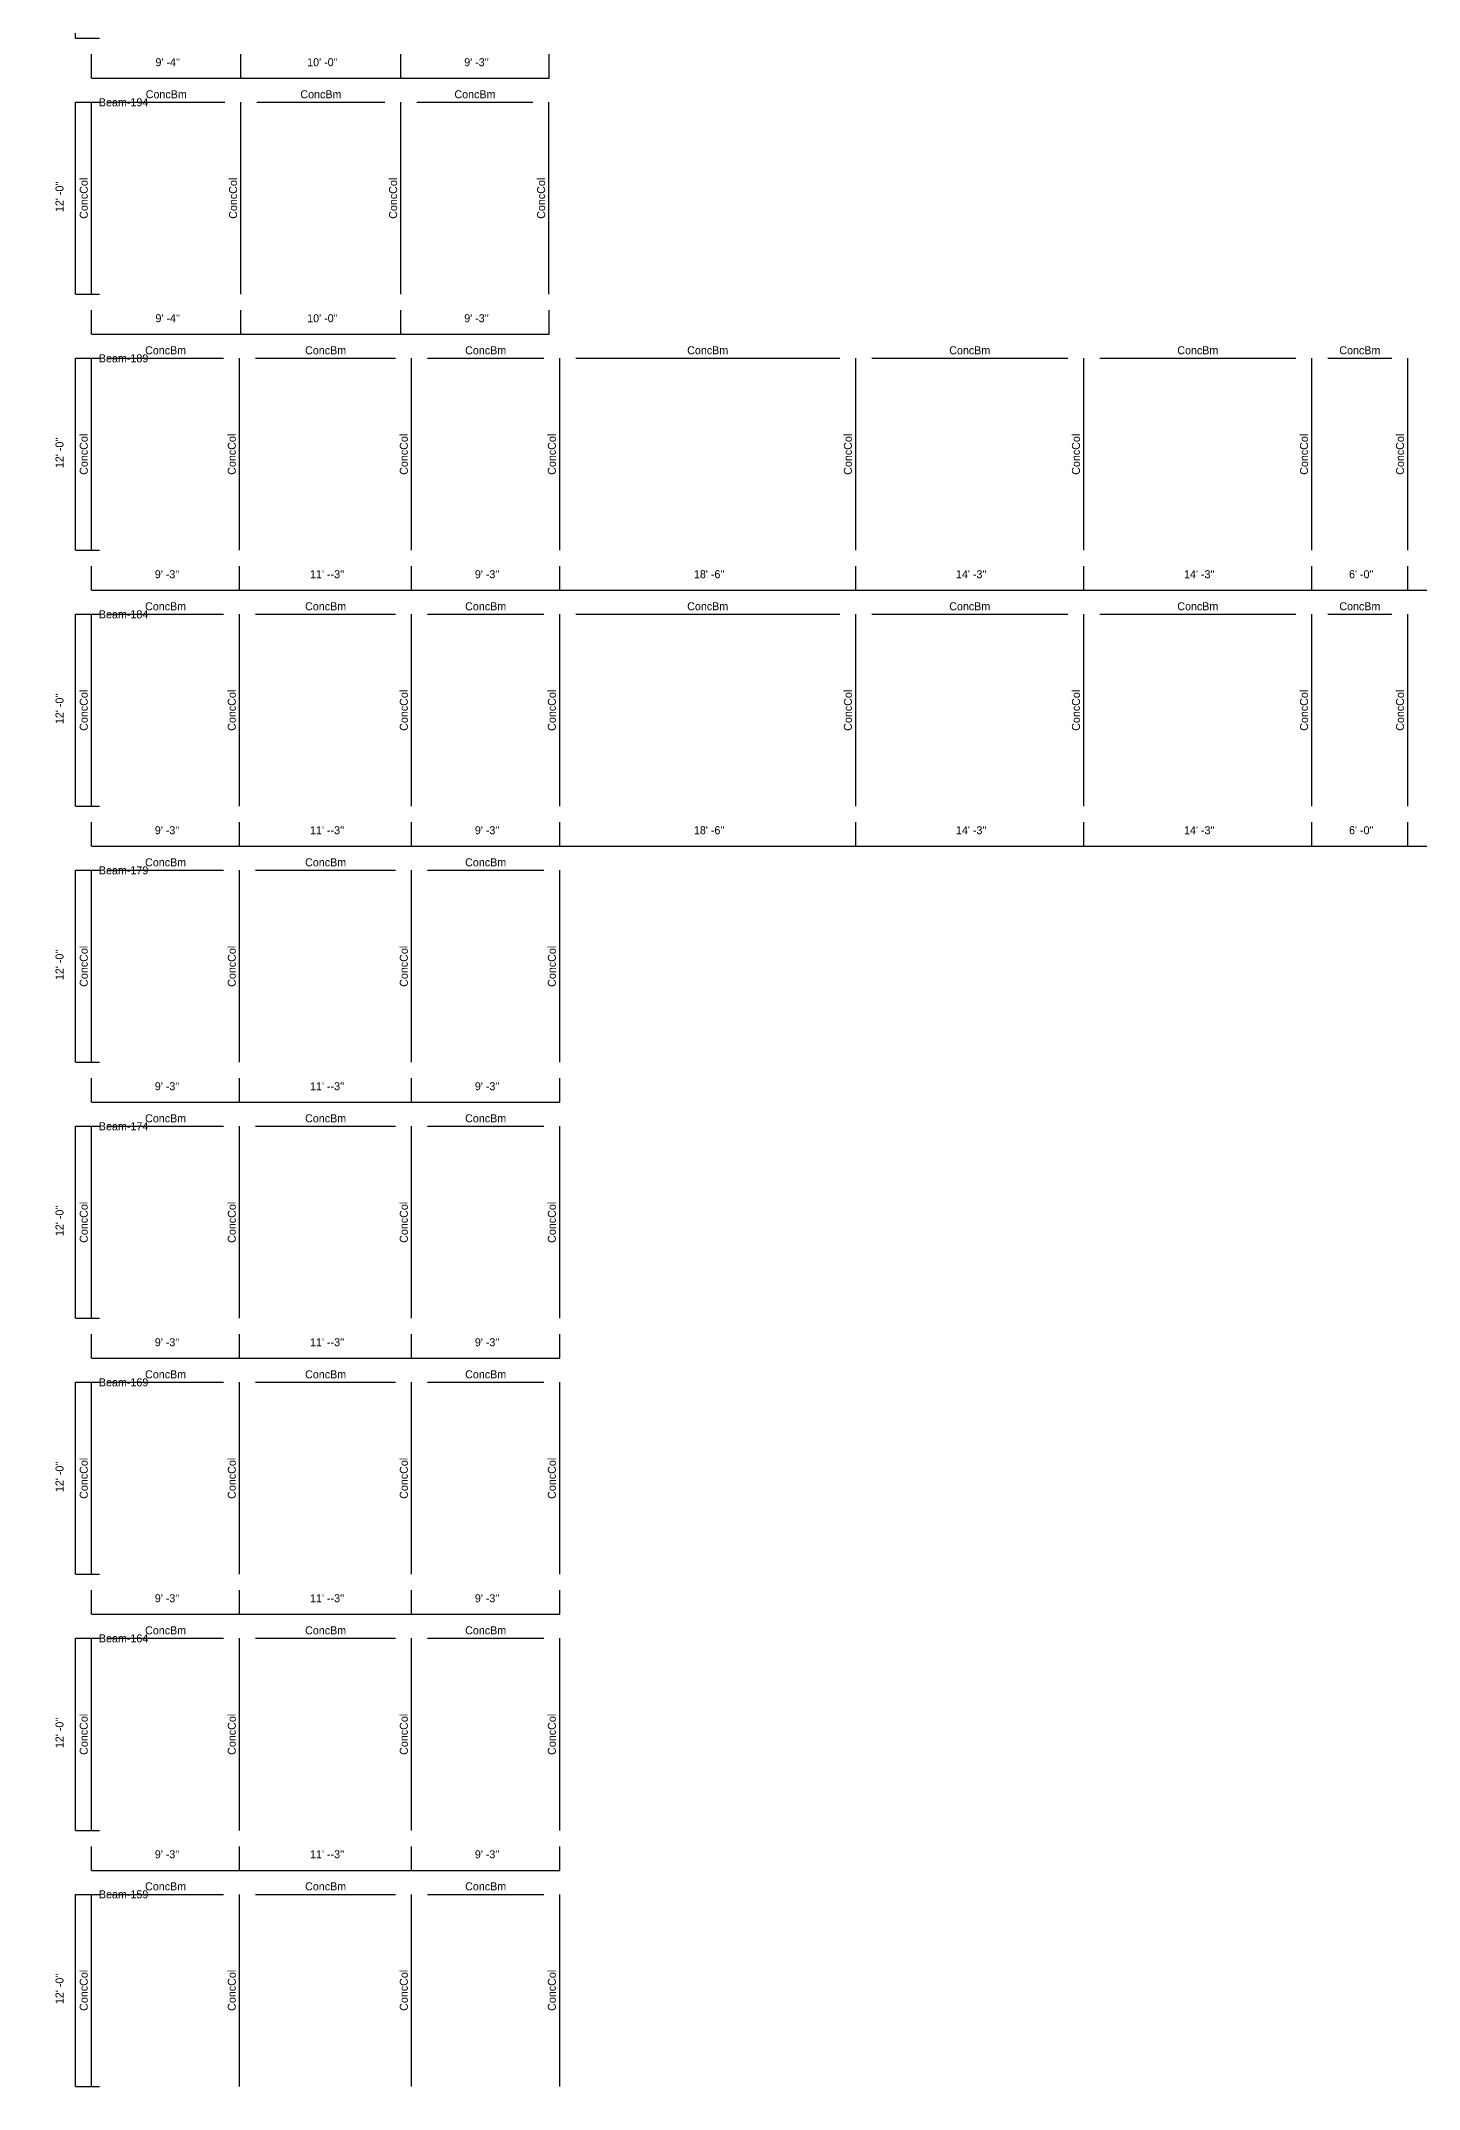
# Model space of a CAD drawing. Extents: x -38 to 2998, y -195 to 11529.
# Drawn here: x -38 to 995, y 5614 to 7150 of the extents above; entities that cross this region are included whole.
import ezdxf
from ezdxf.enums import TextEntityAlignment as Align

# ---------------------------------------------------------------- set-up
doc = ezdxf.new("R2010")
doc.units = 0
doc.header["$MEASUREMENT"] = 0
doc.layers.get('0').update_dxf_attribs({"linetype": 'CONTINUOUS'})
for name, color, linetype in [('CENTERLINES', 7, 'CONTINUOUS'), ('DIMENSIONS', 4, 'CONTINUOUS'), ('TEXT', 5, 'CONTINUOUS')]:
    doc.layers.add(name, color=color, linetype=linetype)
doc.dimstyles.get("Standard").update_dxf_attribs({"dimtxt": 0.18, "dimasz": 0.18, "dimexe": 0.18, "dimexo": 0.0625, "dimgap": 0.09, "dimtad": 0, "dimtih": 1, "dimtoh": 1, "dimdec": 4, "dimzin": 0, "dimtxsty": 'STANDARD', "dimcen": 0.09, "dimazin": 3, "dimtfac": 1, "dimtdec": 4, "dimtofl": 0, "dimtmove": 0, "dimatfit": 3, "dimtolj": 1, "dimtzin": 0})

# ---------------------------------------------------------------- blocks, each defined once
blk = doc.blocks.new('*D849')
at = {"color": 1, "linetype": 'BYBLOCK'}
for points in [[(-8.3, 5756.3), (-7.2, 5755.2), (-16.8, 5764.8), (-15.7, 5763.7)], [(-8.3, 5612.3), (-7.2, 5611.2), (-16.8, 5620.8), (-15.7, 5619.7)]]:
    blk.add_solid(points, dxfattribs=at)
at = {"layer": 'DIMENSIONS', "color": 9, "linetype": 'BYBLOCK'}
for p, q in [((-12, 5760), (6, 5760)), ((-12, 5616), (6, 5616))]:
    blk.add_line(p, q, dxfattribs=at)
at = {"layer": 'DIMENSIONS', "color": 0, "linetype": 'BYBLOCK'}
blk.add_line((-12, 5616), (-12, 5760), dxfattribs=at)
at = {"layer": 'DIMENSIONS', "color": 0, "linetype": 'BYBLOCK', "insert": (-24, 5688), "char_height": 6, "attachment_point": 5, "rotation": 90}
blk.add_mtext("\\A1; 12' -0''", dxfattribs=at)
blk = doc.blocks.new('*D850')
at = {"color": 1, "linetype": 'BYBLOCK'}
for points in [[(4.8, 5782.8), (3.7, 5781.7), (-3.7, 5774.3), (-4.8, 5773.2)], [(115.8, 5782.8), (114.7, 5781.7), (107.3, 5774.3), (106.2, 5773.2)]]:
    blk.add_solid(points, dxfattribs=at)
at = {"layer": 'DIMENSIONS', "color": 9, "linetype": 'BYBLOCK'}
for p, q in [((0, 5778), (0, 5796)), ((111, 5778), (111, 5796))]:
    blk.add_line(p, q, dxfattribs=at)
at = {"layer": 'DIMENSIONS', "color": 0, "linetype": 'BYBLOCK'}
blk.add_line((0, 5778), (111, 5778), dxfattribs=at)
at = {"layer": 'DIMENSIONS', "color": 0, "linetype": 'BYBLOCK', "insert": (55.5, 5790), "char_height": 6, "attachment_point": 5}
blk.add_mtext("\\A1; 9' -3''", dxfattribs=at)
blk = doc.blocks.new('*D851')
at = {"color": 1, "linetype": 'BYBLOCK'}
for points in [[(115.8, 5782.8), (114.7, 5781.7), (107.3, 5774.3), (106.2, 5773.2)], [(244.8, 5782.8), (243.7, 5781.7), (236.3, 5774.3), (235.2, 5773.2)]]:
    blk.add_solid(points, dxfattribs=at)
at = {"layer": 'DIMENSIONS', "color": 9, "linetype": 'BYBLOCK'}
for p, q in [((111, 5778), (111, 5796)), ((240, 5778), (240, 5796))]:
    blk.add_line(p, q, dxfattribs=at)
at = {"layer": 'DIMENSIONS', "color": 0, "linetype": 'BYBLOCK'}
blk.add_line((111, 5778), (240, 5778), dxfattribs=at)
at = {"layer": 'DIMENSIONS', "color": 0, "linetype": 'BYBLOCK', "insert": (175.5, 5790), "char_height": 6, "attachment_point": 5}
blk.add_mtext("\\A1; 11' --3''", dxfattribs=at)
blk = doc.blocks.new('*D852')
at = {"color": 1, "linetype": 'BYBLOCK'}
for points in [[(244.8, 5782.8), (243.7, 5781.7), (236.3, 5774.3), (235.2, 5773.2)], [(355.8, 5782.8), (354.7, 5781.7), (347.3, 5774.3), (346.2, 5773.2)]]:
    blk.add_solid(points, dxfattribs=at)
at = {"layer": 'DIMENSIONS', "color": 9, "linetype": 'BYBLOCK'}
for p, q in [((240, 5778), (240, 5796)), ((351, 5778), (351, 5796))]:
    blk.add_line(p, q, dxfattribs=at)
at = {"layer": 'DIMENSIONS', "color": 0, "linetype": 'BYBLOCK'}
blk.add_line((240, 5778), (351, 5778), dxfattribs=at)
at = {"layer": 'DIMENSIONS', "color": 0, "linetype": 'BYBLOCK', "insert": (295.5, 5790), "char_height": 6, "attachment_point": 5}
blk.add_mtext("\\A1; 9' -3''", dxfattribs=at)
blk = doc.blocks.new('*D853')
at = {"color": 1, "linetype": 'BYBLOCK'}
for points in [[(-8.3, 5948.3), (-7.2, 5947.2), (-16.8, 5956.8), (-15.7, 5955.7)], [(-8.3, 5804.3), (-7.2, 5803.2), (-16.8, 5812.8), (-15.7, 5811.7)]]:
    blk.add_solid(points, dxfattribs=at)
at = {"layer": 'DIMENSIONS', "color": 9, "linetype": 'BYBLOCK'}
for p, q in [((-12, 5952), (6, 5952)), ((-12, 5808), (6, 5808))]:
    blk.add_line(p, q, dxfattribs=at)
at = {"layer": 'DIMENSIONS', "color": 0, "linetype": 'BYBLOCK'}
blk.add_line((-12, 5808), (-12, 5952), dxfattribs=at)
at = {"layer": 'DIMENSIONS', "color": 0, "linetype": 'BYBLOCK', "insert": (-24, 5880), "char_height": 6, "attachment_point": 5, "rotation": 90}
blk.add_mtext("\\A1; 12' -0''", dxfattribs=at)
blk = doc.blocks.new('*D854')
at = {"color": 1, "linetype": 'BYBLOCK'}
for points in [[(4.8, 5974.8), (3.7, 5973.7), (-3.7, 5966.3), (-4.8, 5965.2)], [(115.8, 5974.8), (114.7, 5973.7), (107.3, 5966.3), (106.2, 5965.2)]]:
    blk.add_solid(points, dxfattribs=at)
at = {"layer": 'DIMENSIONS', "color": 9, "linetype": 'BYBLOCK'}
for p, q in [((0, 5970), (0, 5988)), ((111, 5970), (111, 5988))]:
    blk.add_line(p, q, dxfattribs=at)
at = {"layer": 'DIMENSIONS', "color": 0, "linetype": 'BYBLOCK'}
blk.add_line((0, 5970), (111, 5970), dxfattribs=at)
at = {"layer": 'DIMENSIONS', "color": 0, "linetype": 'BYBLOCK', "insert": (55.5, 5982), "char_height": 6, "attachment_point": 5}
blk.add_mtext("\\A1; 9' -3''", dxfattribs=at)
blk = doc.blocks.new('*D855')
at = {"color": 1, "linetype": 'BYBLOCK'}
for points in [[(115.8, 5974.8), (114.7, 5973.7), (107.3, 5966.3), (106.2, 5965.2)], [(244.8, 5974.8), (243.7, 5973.7), (236.3, 5966.3), (235.2, 5965.2)]]:
    blk.add_solid(points, dxfattribs=at)
at = {"layer": 'DIMENSIONS', "color": 9, "linetype": 'BYBLOCK'}
for p, q in [((111, 5970), (111, 5988)), ((240, 5970), (240, 5988))]:
    blk.add_line(p, q, dxfattribs=at)
at = {"layer": 'DIMENSIONS', "color": 0, "linetype": 'BYBLOCK'}
blk.add_line((111, 5970), (240, 5970), dxfattribs=at)
at = {"layer": 'DIMENSIONS', "color": 0, "linetype": 'BYBLOCK', "insert": (175.5, 5982), "char_height": 6, "attachment_point": 5}
blk.add_mtext("\\A1; 11' --3''", dxfattribs=at)
blk = doc.blocks.new('*D856')
at = {"color": 1, "linetype": 'BYBLOCK'}
for points in [[(244.8, 5974.8), (243.7, 5973.7), (236.3, 5966.3), (235.2, 5965.2)], [(355.8, 5974.8), (354.7, 5973.7), (347.3, 5966.3), (346.2, 5965.2)]]:
    blk.add_solid(points, dxfattribs=at)
at = {"layer": 'DIMENSIONS', "color": 9, "linetype": 'BYBLOCK'}
for p, q in [((240, 5970), (240, 5988)), ((351, 5970), (351, 5988))]:
    blk.add_line(p, q, dxfattribs=at)
at = {"layer": 'DIMENSIONS', "color": 0, "linetype": 'BYBLOCK'}
blk.add_line((240, 5970), (351, 5970), dxfattribs=at)
at = {"layer": 'DIMENSIONS', "color": 0, "linetype": 'BYBLOCK', "insert": (295.5, 5982), "char_height": 6, "attachment_point": 5}
blk.add_mtext("\\A1; 9' -3''", dxfattribs=at)
blk = doc.blocks.new('*D857')
at = {"color": 1, "linetype": 'BYBLOCK'}
for points in [[(-8.3, 6140.3), (-7.2, 6139.2), (-16.8, 6148.8), (-15.7, 6147.7)], [(-8.3, 5996.3), (-7.2, 5995.2), (-16.8, 6004.8), (-15.7, 6003.7)]]:
    blk.add_solid(points, dxfattribs=at)
at = {"layer": 'DIMENSIONS', "color": 9, "linetype": 'BYBLOCK'}
for p, q in [((-12, 6144), (6, 6144)), ((-12, 6000), (6, 6000))]:
    blk.add_line(p, q, dxfattribs=at)
at = {"layer": 'DIMENSIONS', "color": 0, "linetype": 'BYBLOCK'}
blk.add_line((-12, 6000), (-12, 6144), dxfattribs=at)
at = {"layer": 'DIMENSIONS', "color": 0, "linetype": 'BYBLOCK', "insert": (-24, 6072), "char_height": 6, "attachment_point": 5, "rotation": 90}
blk.add_mtext("\\A1; 12' -0''", dxfattribs=at)
blk = doc.blocks.new('*D858')
at = {"color": 1, "linetype": 'BYBLOCK'}
for points in [[(4.8, 6166.8), (3.7, 6165.7), (-3.7, 6158.3), (-4.8, 6157.2)], [(115.8, 6166.8), (114.7, 6165.7), (107.3, 6158.3), (106.2, 6157.2)]]:
    blk.add_solid(points, dxfattribs=at)
at = {"layer": 'DIMENSIONS', "color": 9, "linetype": 'BYBLOCK'}
for p, q in [((0, 6162), (0, 6180)), ((111, 6162), (111, 6180))]:
    blk.add_line(p, q, dxfattribs=at)
at = {"layer": 'DIMENSIONS', "color": 0, "linetype": 'BYBLOCK'}
blk.add_line((0, 6162), (111, 6162), dxfattribs=at)
at = {"layer": 'DIMENSIONS', "color": 0, "linetype": 'BYBLOCK', "insert": (55.5, 6174), "char_height": 6, "attachment_point": 5}
blk.add_mtext("\\A1; 9' -3''", dxfattribs=at)
blk = doc.blocks.new('*D859')
at = {"color": 1, "linetype": 'BYBLOCK'}
for points in [[(115.8, 6166.8), (114.7, 6165.7), (107.3, 6158.3), (106.2, 6157.2)], [(244.8, 6166.8), (243.7, 6165.7), (236.3, 6158.3), (235.2, 6157.2)]]:
    blk.add_solid(points, dxfattribs=at)
at = {"layer": 'DIMENSIONS', "color": 9, "linetype": 'BYBLOCK'}
for p, q in [((111, 6162), (111, 6180)), ((240, 6162), (240, 6180))]:
    blk.add_line(p, q, dxfattribs=at)
at = {"layer": 'DIMENSIONS', "color": 0, "linetype": 'BYBLOCK'}
blk.add_line((111, 6162), (240, 6162), dxfattribs=at)
at = {"layer": 'DIMENSIONS', "color": 0, "linetype": 'BYBLOCK', "insert": (175.5, 6174), "char_height": 6, "attachment_point": 5}
blk.add_mtext("\\A1; 11' --3''", dxfattribs=at)
blk = doc.blocks.new('*D860')
at = {"color": 1, "linetype": 'BYBLOCK'}
for points in [[(244.8, 6166.8), (243.7, 6165.7), (236.3, 6158.3), (235.2, 6157.2)], [(355.8, 6166.8), (354.7, 6165.7), (347.3, 6158.3), (346.2, 6157.2)]]:
    blk.add_solid(points, dxfattribs=at)
at = {"layer": 'DIMENSIONS', "color": 9, "linetype": 'BYBLOCK'}
for p, q in [((240, 6162), (240, 6180)), ((351, 6162), (351, 6180))]:
    blk.add_line(p, q, dxfattribs=at)
at = {"layer": 'DIMENSIONS', "color": 0, "linetype": 'BYBLOCK'}
blk.add_line((240, 6162), (351, 6162), dxfattribs=at)
at = {"layer": 'DIMENSIONS', "color": 0, "linetype": 'BYBLOCK', "insert": (295.5, 6174), "char_height": 6, "attachment_point": 5}
blk.add_mtext("\\A1; 9' -3''", dxfattribs=at)
blk = doc.blocks.new('*D861')
at = {"color": 1, "linetype": 'BYBLOCK'}
for points in [[(-8.3, 6332.3), (-7.2, 6331.2), (-16.8, 6340.8), (-15.7, 6339.7)], [(-8.3, 6188.3), (-7.2, 6187.2), (-16.8, 6196.8), (-15.7, 6195.7)]]:
    blk.add_solid(points, dxfattribs=at)
at = {"layer": 'DIMENSIONS', "color": 9, "linetype": 'BYBLOCK'}
for p, q in [((-12, 6336), (6, 6336)), ((-12, 6192), (6, 6192))]:
    blk.add_line(p, q, dxfattribs=at)
at = {"layer": 'DIMENSIONS', "color": 0, "linetype": 'BYBLOCK'}
blk.add_line((-12, 6192), (-12, 6336), dxfattribs=at)
at = {"layer": 'DIMENSIONS', "color": 0, "linetype": 'BYBLOCK', "insert": (-24, 6264), "char_height": 6, "attachment_point": 5, "rotation": 90}
blk.add_mtext("\\A1; 12' -0''", dxfattribs=at)
blk = doc.blocks.new('*D862')
at = {"color": 1, "linetype": 'BYBLOCK'}
for points in [[(4.8, 6358.8), (3.7, 6357.7), (-3.7, 6350.3), (-4.8, 6349.2)], [(115.8, 6358.8), (114.7, 6357.7), (107.3, 6350.3), (106.2, 6349.2)]]:
    blk.add_solid(points, dxfattribs=at)
at = {"layer": 'DIMENSIONS', "color": 9, "linetype": 'BYBLOCK'}
for p, q in [((0, 6354), (0, 6372)), ((111, 6354), (111, 6372))]:
    blk.add_line(p, q, dxfattribs=at)
at = {"layer": 'DIMENSIONS', "color": 0, "linetype": 'BYBLOCK'}
blk.add_line((0, 6354), (111, 6354), dxfattribs=at)
at = {"layer": 'DIMENSIONS', "color": 0, "linetype": 'BYBLOCK', "insert": (55.5, 6366), "char_height": 6, "attachment_point": 5}
blk.add_mtext("\\A1; 9' -3''", dxfattribs=at)
blk = doc.blocks.new('*D863')
at = {"color": 1, "linetype": 'BYBLOCK'}
for points in [[(115.8, 6358.8), (114.7, 6357.7), (107.3, 6350.3), (106.2, 6349.2)], [(244.8, 6358.8), (243.7, 6357.7), (236.3, 6350.3), (235.2, 6349.2)]]:
    blk.add_solid(points, dxfattribs=at)
at = {"layer": 'DIMENSIONS', "color": 9, "linetype": 'BYBLOCK'}
for p, q in [((111, 6354), (111, 6372)), ((240, 6354), (240, 6372))]:
    blk.add_line(p, q, dxfattribs=at)
at = {"layer": 'DIMENSIONS', "color": 0, "linetype": 'BYBLOCK'}
blk.add_line((111, 6354), (240, 6354), dxfattribs=at)
at = {"layer": 'DIMENSIONS', "color": 0, "linetype": 'BYBLOCK', "insert": (175.5, 6366), "char_height": 6, "attachment_point": 5}
blk.add_mtext("\\A1; 11' --3''", dxfattribs=at)
blk = doc.blocks.new('*D864')
at = {"color": 1, "linetype": 'BYBLOCK'}
for points in [[(244.8, 6358.8), (243.7, 6357.7), (236.3, 6350.3), (235.2, 6349.2)], [(355.8, 6358.8), (354.7, 6357.7), (347.3, 6350.3), (346.2, 6349.2)]]:
    blk.add_solid(points, dxfattribs=at)
at = {"layer": 'DIMENSIONS', "color": 9, "linetype": 'BYBLOCK'}
for p, q in [((240, 6354), (240, 6372)), ((351, 6354), (351, 6372))]:
    blk.add_line(p, q, dxfattribs=at)
at = {"layer": 'DIMENSIONS', "color": 0, "linetype": 'BYBLOCK'}
blk.add_line((240, 6354), (351, 6354), dxfattribs=at)
at = {"layer": 'DIMENSIONS', "color": 0, "linetype": 'BYBLOCK', "insert": (295.5, 6366), "char_height": 6, "attachment_point": 5}
blk.add_mtext("\\A1; 9' -3''", dxfattribs=at)
blk = doc.blocks.new('*D865')
at = {"color": 1, "linetype": 'BYBLOCK'}
for points in [[(-8.3, 6524.3), (-7.2, 6523.2), (-16.8, 6532.8), (-15.7, 6531.7)], [(-8.3, 6380.3), (-7.2, 6379.2), (-16.8, 6388.8), (-15.7, 6387.7)]]:
    blk.add_solid(points, dxfattribs=at)
at = {"layer": 'DIMENSIONS', "color": 9, "linetype": 'BYBLOCK'}
for p, q in [((-12, 6528), (6, 6528)), ((-12, 6384), (6, 6384))]:
    blk.add_line(p, q, dxfattribs=at)
at = {"layer": 'DIMENSIONS', "color": 0, "linetype": 'BYBLOCK'}
blk.add_line((-12, 6384), (-12, 6528), dxfattribs=at)
at = {"layer": 'DIMENSIONS', "color": 0, "linetype": 'BYBLOCK', "insert": (-24, 6456), "char_height": 6, "attachment_point": 5, "rotation": 90}
blk.add_mtext("\\A1; 12' -0''", dxfattribs=at)
blk = doc.blocks.new('*D866')
at = {"color": 1, "linetype": 'BYBLOCK'}
for points in [[(4.8, 6550.8), (3.7, 6549.7), (-3.7, 6542.3), (-4.8, 6541.2)], [(115.8, 6550.8), (114.7, 6549.7), (107.3, 6542.3), (106.2, 6541.2)]]:
    blk.add_solid(points, dxfattribs=at)
at = {"layer": 'DIMENSIONS', "color": 9, "linetype": 'BYBLOCK'}
for p, q in [((0, 6546), (0, 6564)), ((111, 6546), (111, 6564))]:
    blk.add_line(p, q, dxfattribs=at)
at = {"layer": 'DIMENSIONS', "color": 0, "linetype": 'BYBLOCK'}
blk.add_line((0, 6546), (111, 6546), dxfattribs=at)
at = {"layer": 'DIMENSIONS', "color": 0, "linetype": 'BYBLOCK', "insert": (55.5, 6558), "char_height": 6, "attachment_point": 5}
blk.add_mtext("\\A1; 9' -3''", dxfattribs=at)
blk = doc.blocks.new('*D867')
at = {"color": 1, "linetype": 'BYBLOCK'}
for points in [[(115.8, 6550.8), (114.7, 6549.7), (107.3, 6542.3), (106.2, 6541.2)], [(244.8, 6550.8), (243.7, 6549.7), (236.3, 6542.3), (235.2, 6541.2)]]:
    blk.add_solid(points, dxfattribs=at)
at = {"layer": 'DIMENSIONS', "color": 9, "linetype": 'BYBLOCK'}
for p, q in [((111, 6546), (111, 6564)), ((240, 6546), (240, 6564))]:
    blk.add_line(p, q, dxfattribs=at)
at = {"layer": 'DIMENSIONS', "color": 0, "linetype": 'BYBLOCK'}
blk.add_line((111, 6546), (240, 6546), dxfattribs=at)
at = {"layer": 'DIMENSIONS', "color": 0, "linetype": 'BYBLOCK', "insert": (175.5, 6558), "char_height": 6, "attachment_point": 5}
blk.add_mtext("\\A1; 11' --3''", dxfattribs=at)
blk = doc.blocks.new('*D868')
at = {"color": 1, "linetype": 'BYBLOCK'}
for points in [[(244.8, 6550.8), (243.7, 6549.7), (236.3, 6542.3), (235.2, 6541.2)], [(355.8, 6550.8), (354.7, 6549.7), (347.3, 6542.3), (346.2, 6541.2)]]:
    blk.add_solid(points, dxfattribs=at)
at = {"layer": 'DIMENSIONS', "color": 9, "linetype": 'BYBLOCK'}
for p, q in [((240, 6546), (240, 6564)), ((351, 6546), (351, 6564))]:
    blk.add_line(p, q, dxfattribs=at)
at = {"layer": 'DIMENSIONS', "color": 0, "linetype": 'BYBLOCK'}
blk.add_line((240, 6546), (351, 6546), dxfattribs=at)
at = {"layer": 'DIMENSIONS', "color": 0, "linetype": 'BYBLOCK', "insert": (295.5, 6558), "char_height": 6, "attachment_point": 5}
blk.add_mtext("\\A1; 9' -3''", dxfattribs=at)
blk = doc.blocks.new('*D869')
at = {"color": 1, "linetype": 'BYBLOCK'}
for points in [[(355.8, 6550.8), (354.7, 6549.7), (347.3, 6542.3), (346.2, 6541.2)], [(577.8, 6550.8), (576.7, 6549.7), (569.3, 6542.3), (568.2, 6541.2)]]:
    blk.add_solid(points, dxfattribs=at)
at = {"layer": 'DIMENSIONS', "color": 9, "linetype": 'BYBLOCK'}
for p, q in [((351, 6546), (351, 6564)), ((573, 6546), (573, 6564))]:
    blk.add_line(p, q, dxfattribs=at)
at = {"layer": 'DIMENSIONS', "color": 0, "linetype": 'BYBLOCK'}
blk.add_line((351, 6546), (573, 6546), dxfattribs=at)
at = {"layer": 'DIMENSIONS', "color": 0, "linetype": 'BYBLOCK', "insert": (462, 6558), "char_height": 6, "attachment_point": 5}
blk.add_mtext("\\A1; 18' -6''", dxfattribs=at)
blk = doc.blocks.new('*D870')
at = {"color": 1, "linetype": 'BYBLOCK'}
for points in [[(577.8, 6550.8), (576.7, 6549.7), (569.3, 6542.3), (568.2, 6541.2)], [(748.8, 6550.8), (747.7, 6549.7), (740.3, 6542.3), (739.2, 6541.2)]]:
    blk.add_solid(points, dxfattribs=at)
at = {"layer": 'DIMENSIONS', "color": 9, "linetype": 'BYBLOCK'}
for p, q in [((573, 6546), (573, 6564)), ((744, 6546), (744, 6564))]:
    blk.add_line(p, q, dxfattribs=at)
at = {"layer": 'DIMENSIONS', "color": 0, "linetype": 'BYBLOCK'}
blk.add_line((573, 6546), (744, 6546), dxfattribs=at)
at = {"layer": 'DIMENSIONS', "color": 0, "linetype": 'BYBLOCK', "insert": (658.5, 6558), "char_height": 6, "attachment_point": 5}
blk.add_mtext("\\A1; 14' -3''", dxfattribs=at)
blk = doc.blocks.new('*D871')
at = {"color": 1, "linetype": 'BYBLOCK'}
for points in [[(748.8, 6550.8), (747.7, 6549.7), (740.3, 6542.3), (739.2, 6541.2)], [(919.8, 6550.8), (918.7, 6549.7), (911.3, 6542.3), (910.2, 6541.2)]]:
    blk.add_solid(points, dxfattribs=at)
at = {"layer": 'DIMENSIONS', "color": 9, "linetype": 'BYBLOCK'}
for p, q in [((744, 6546), (744, 6564)), ((915, 6546), (915, 6564))]:
    blk.add_line(p, q, dxfattribs=at)
at = {"layer": 'DIMENSIONS', "color": 0, "linetype": 'BYBLOCK'}
blk.add_line((744, 6546), (915, 6546), dxfattribs=at)
at = {"layer": 'DIMENSIONS', "color": 0, "linetype": 'BYBLOCK', "insert": (829.5, 6558), "char_height": 6, "attachment_point": 5}
blk.add_mtext("\\A1; 14' -3''", dxfattribs=at)
blk = doc.blocks.new('*D872')
at = {"color": 1, "linetype": 'BYBLOCK'}
for points in [[(919.8, 6550.8), (918.7, 6549.7), (911.3, 6542.3), (910.2, 6541.2)], [(991.8, 6550.8), (990.7, 6549.7), (983.3, 6542.3), (982.2, 6541.2)]]:
    blk.add_solid(points, dxfattribs=at)
at = {"layer": 'DIMENSIONS', "color": 9, "linetype": 'BYBLOCK'}
for p, q in [((915, 6546), (915, 6564)), ((987, 6546), (987, 6564))]:
    blk.add_line(p, q, dxfattribs=at)
at = {"layer": 'DIMENSIONS', "color": 0, "linetype": 'BYBLOCK'}
blk.add_line((915, 6546), (987, 6546), dxfattribs=at)
at = {"layer": 'DIMENSIONS', "color": 0, "linetype": 'BYBLOCK', "insert": (951, 6558), "char_height": 6, "attachment_point": 5}
blk.add_mtext("\\A1; 6' -0''", dxfattribs=at)
blk = doc.blocks.new('*D873')
at = {"color": 1, "linetype": 'BYBLOCK'}
for points in [[(991.8, 6550.8), (990.7, 6549.7), (983.3, 6542.3), (982.2, 6541.2)], [(1102.8, 6550.8), (1101.7, 6549.7), (1094.3, 6542.3), (1093.2, 6541.2)]]:
    blk.add_solid(points, dxfattribs=at)
at = {"layer": 'DIMENSIONS', "color": 9, "linetype": 'BYBLOCK'}
for p, q in [((987, 6546), (987, 6564)), ((1098, 6546), (1098, 6564))]:
    blk.add_line(p, q, dxfattribs=at)
at = {"layer": 'DIMENSIONS', "color": 0, "linetype": 'BYBLOCK'}
blk.add_line((987, 6546), (1098, 6546), dxfattribs=at)
at = {"layer": 'DIMENSIONS', "color": 0, "linetype": 'BYBLOCK', "insert": (1042.5, 6558), "char_height": 6, "attachment_point": 5}
blk.add_mtext("\\A1; 9' -3''", dxfattribs=at)
blk = doc.blocks.new('*D881')
at = {"color": 1, "linetype": 'BYBLOCK'}
for points in [[(-8.3, 6716.3), (-7.2, 6715.2), (-16.8, 6724.8), (-15.7, 6723.7)], [(-8.3, 6572.3), (-7.2, 6571.2), (-16.8, 6580.8), (-15.7, 6579.7)]]:
    blk.add_solid(points, dxfattribs=at)
at = {"layer": 'DIMENSIONS', "color": 9, "linetype": 'BYBLOCK'}
for p, q in [((-12, 6720), (6, 6720)), ((-12, 6576), (6, 6576))]:
    blk.add_line(p, q, dxfattribs=at)
at = {"layer": 'DIMENSIONS', "color": 0, "linetype": 'BYBLOCK'}
blk.add_line((-12, 6576), (-12, 6720), dxfattribs=at)
at = {"layer": 'DIMENSIONS', "color": 0, "linetype": 'BYBLOCK', "insert": (-24, 6648), "char_height": 6, "attachment_point": 5, "rotation": 90}
blk.add_mtext("\\A1; 12' -0''", dxfattribs=at)
blk = doc.blocks.new('*D882')
at = {"color": 1, "linetype": 'BYBLOCK'}
for points in [[(4.8, 6742.8), (3.7, 6741.7), (-3.7, 6734.3), (-4.8, 6733.2)], [(115.8, 6742.8), (114.7, 6741.7), (107.3, 6734.3), (106.2, 6733.2)]]:
    blk.add_solid(points, dxfattribs=at)
at = {"layer": 'DIMENSIONS', "color": 9, "linetype": 'BYBLOCK'}
for p, q in [((0, 6738), (0, 6756)), ((111, 6738), (111, 6756))]:
    blk.add_line(p, q, dxfattribs=at)
at = {"layer": 'DIMENSIONS', "color": 0, "linetype": 'BYBLOCK'}
blk.add_line((0, 6738), (111, 6738), dxfattribs=at)
at = {"layer": 'DIMENSIONS', "color": 0, "linetype": 'BYBLOCK', "insert": (55.5, 6750), "char_height": 6, "attachment_point": 5}
blk.add_mtext("\\A1; 9' -3''", dxfattribs=at)
blk = doc.blocks.new('*D883')
at = {"color": 1, "linetype": 'BYBLOCK'}
for points in [[(115.8, 6742.8), (114.7, 6741.7), (107.3, 6734.3), (106.2, 6733.2)], [(244.8, 6742.8), (243.7, 6741.7), (236.3, 6734.3), (235.2, 6733.2)]]:
    blk.add_solid(points, dxfattribs=at)
at = {"layer": 'DIMENSIONS', "color": 9, "linetype": 'BYBLOCK'}
for p, q in [((111, 6738), (111, 6756)), ((240, 6738), (240, 6756))]:
    blk.add_line(p, q, dxfattribs=at)
at = {"layer": 'DIMENSIONS', "color": 0, "linetype": 'BYBLOCK'}
blk.add_line((111, 6738), (240, 6738), dxfattribs=at)
at = {"layer": 'DIMENSIONS', "color": 0, "linetype": 'BYBLOCK', "insert": (175.5, 6750), "char_height": 6, "attachment_point": 5}
blk.add_mtext("\\A1; 11' --3''", dxfattribs=at)
blk = doc.blocks.new('*D884')
at = {"color": 1, "linetype": 'BYBLOCK'}
for points in [[(244.8, 6742.8), (243.7, 6741.7), (236.3, 6734.3), (235.2, 6733.2)], [(355.8, 6742.8), (354.7, 6741.7), (347.3, 6734.3), (346.2, 6733.2)]]:
    blk.add_solid(points, dxfattribs=at)
at = {"layer": 'DIMENSIONS', "color": 9, "linetype": 'BYBLOCK'}
for p, q in [((240, 6738), (240, 6756)), ((351, 6738), (351, 6756))]:
    blk.add_line(p, q, dxfattribs=at)
at = {"layer": 'DIMENSIONS', "color": 0, "linetype": 'BYBLOCK'}
blk.add_line((240, 6738), (351, 6738), dxfattribs=at)
at = {"layer": 'DIMENSIONS', "color": 0, "linetype": 'BYBLOCK', "insert": (295.5, 6750), "char_height": 6, "attachment_point": 5}
blk.add_mtext("\\A1; 9' -3''", dxfattribs=at)
blk = doc.blocks.new('*D885')
at = {"color": 1, "linetype": 'BYBLOCK'}
for points in [[(355.8, 6742.8), (354.7, 6741.7), (347.3, 6734.3), (346.2, 6733.2)], [(577.8, 6742.8), (576.7, 6741.7), (569.3, 6734.3), (568.2, 6733.2)]]:
    blk.add_solid(points, dxfattribs=at)
at = {"layer": 'DIMENSIONS', "color": 9, "linetype": 'BYBLOCK'}
for p, q in [((351, 6738), (351, 6756)), ((573, 6738), (573, 6756))]:
    blk.add_line(p, q, dxfattribs=at)
at = {"layer": 'DIMENSIONS', "color": 0, "linetype": 'BYBLOCK'}
blk.add_line((351, 6738), (573, 6738), dxfattribs=at)
at = {"layer": 'DIMENSIONS', "color": 0, "linetype": 'BYBLOCK', "insert": (462, 6750), "char_height": 6, "attachment_point": 5}
blk.add_mtext("\\A1; 18' -6''", dxfattribs=at)
blk = doc.blocks.new('*D886')
at = {"color": 1, "linetype": 'BYBLOCK'}
for points in [[(577.8, 6742.8), (576.7, 6741.7), (569.3, 6734.3), (568.2, 6733.2)], [(748.8, 6742.8), (747.7, 6741.7), (740.3, 6734.3), (739.2, 6733.2)]]:
    blk.add_solid(points, dxfattribs=at)
at = {"layer": 'DIMENSIONS', "color": 9, "linetype": 'BYBLOCK'}
for p, q in [((573, 6738), (573, 6756)), ((744, 6738), (744, 6756))]:
    blk.add_line(p, q, dxfattribs=at)
at = {"layer": 'DIMENSIONS', "color": 0, "linetype": 'BYBLOCK'}
blk.add_line((573, 6738), (744, 6738), dxfattribs=at)
at = {"layer": 'DIMENSIONS', "color": 0, "linetype": 'BYBLOCK', "insert": (658.5, 6750), "char_height": 6, "attachment_point": 5}
blk.add_mtext("\\A1; 14' -3''", dxfattribs=at)
blk = doc.blocks.new('*D887')
at = {"color": 1, "linetype": 'BYBLOCK'}
for points in [[(748.8, 6742.8), (747.7, 6741.7), (740.3, 6734.3), (739.2, 6733.2)], [(919.8, 6742.8), (918.7, 6741.7), (911.3, 6734.3), (910.2, 6733.2)]]:
    blk.add_solid(points, dxfattribs=at)
at = {"layer": 'DIMENSIONS', "color": 9, "linetype": 'BYBLOCK'}
for p, q in [((744, 6738), (744, 6756)), ((915, 6738), (915, 6756))]:
    blk.add_line(p, q, dxfattribs=at)
at = {"layer": 'DIMENSIONS', "color": 0, "linetype": 'BYBLOCK'}
blk.add_line((744, 6738), (915, 6738), dxfattribs=at)
at = {"layer": 'DIMENSIONS', "color": 0, "linetype": 'BYBLOCK', "insert": (829.5, 6750), "char_height": 6, "attachment_point": 5}
blk.add_mtext("\\A1; 14' -3''", dxfattribs=at)
blk = doc.blocks.new('*D888')
at = {"color": 1, "linetype": 'BYBLOCK'}
for points in [[(919.8, 6742.8), (918.7, 6741.7), (911.3, 6734.3), (910.2, 6733.2)], [(991.8, 6742.8), (990.7, 6741.7), (983.3, 6734.3), (982.2, 6733.2)]]:
    blk.add_solid(points, dxfattribs=at)
at = {"layer": 'DIMENSIONS', "color": 9, "linetype": 'BYBLOCK'}
for p, q in [((915, 6738), (915, 6756)), ((987, 6738), (987, 6756))]:
    blk.add_line(p, q, dxfattribs=at)
at = {"layer": 'DIMENSIONS', "color": 0, "linetype": 'BYBLOCK'}
blk.add_line((915, 6738), (987, 6738), dxfattribs=at)
at = {"layer": 'DIMENSIONS', "color": 0, "linetype": 'BYBLOCK', "insert": (951, 6750), "char_height": 6, "attachment_point": 5}
blk.add_mtext("\\A1; 6' -0''", dxfattribs=at)
blk = doc.blocks.new('*D889')
at = {"color": 1, "linetype": 'BYBLOCK'}
for points in [[(991.8, 6742.8), (990.7, 6741.7), (983.3, 6734.3), (982.2, 6733.2)], [(1102.8, 6742.8), (1101.7, 6741.7), (1094.3, 6734.3), (1093.2, 6733.2)]]:
    blk.add_solid(points, dxfattribs=at)
at = {"layer": 'DIMENSIONS', "color": 9, "linetype": 'BYBLOCK'}
for p, q in [((987, 6738), (987, 6756)), ((1098, 6738), (1098, 6756))]:
    blk.add_line(p, q, dxfattribs=at)
at = {"layer": 'DIMENSIONS', "color": 0, "linetype": 'BYBLOCK'}
blk.add_line((987, 6738), (1098, 6738), dxfattribs=at)
at = {"layer": 'DIMENSIONS', "color": 0, "linetype": 'BYBLOCK', "insert": (1042.5, 6750), "char_height": 6, "attachment_point": 5}
blk.add_mtext("\\A1; 9' -3''", dxfattribs=at)
blk = doc.blocks.new('*D897')
at = {"color": 1, "linetype": 'BYBLOCK'}
for points in [[(-8.3, 6908.3), (-7.2, 6907.2), (-16.8, 6916.8), (-15.7, 6915.7)], [(-8.3, 6764.3), (-7.2, 6763.2), (-16.8, 6772.8), (-15.7, 6771.7)]]:
    blk.add_solid(points, dxfattribs=at)
at = {"layer": 'DIMENSIONS', "color": 9, "linetype": 'BYBLOCK'}
for p, q in [((-12, 6912), (6, 6912)), ((-12, 6768), (6, 6768))]:
    blk.add_line(p, q, dxfattribs=at)
at = {"layer": 'DIMENSIONS', "color": 0, "linetype": 'BYBLOCK'}
blk.add_line((-12, 6768), (-12, 6912), dxfattribs=at)
at = {"layer": 'DIMENSIONS', "color": 0, "linetype": 'BYBLOCK', "insert": (-24, 6840), "char_height": 6, "attachment_point": 5, "rotation": 90}
blk.add_mtext("\\A1; 12' -0''", dxfattribs=at)
blk = doc.blocks.new('*D898')
at = {"color": 1, "linetype": 'BYBLOCK'}
for points in [[(4.8, 6934.8), (3.7, 6933.7), (-3.7, 6926.3), (-4.8, 6925.2)], [(116.7, 6934.8), (115.7, 6933.7), (108.2, 6926.3), (107.2, 6925.2)]]:
    blk.add_solid(points, dxfattribs=at)
at = {"layer": 'DIMENSIONS', "color": 9, "linetype": 'BYBLOCK'}
for p, q in [((0, 6930), (0, 6948)), ((112, 6930), (112, 6948))]:
    blk.add_line(p, q, dxfattribs=at)
at = {"layer": 'DIMENSIONS', "color": 0, "linetype": 'BYBLOCK'}
blk.add_line((0, 6930), (112, 6930), dxfattribs=at)
at = {"layer": 'DIMENSIONS', "color": 0, "linetype": 'BYBLOCK', "insert": (56, 6942), "char_height": 6, "attachment_point": 5}
blk.add_mtext("\\A1; 9' -4''", dxfattribs=at)
blk = doc.blocks.new('*D899')
at = {"color": 1, "linetype": 'BYBLOCK'}
for points in [[(116.7, 6934.8), (115.7, 6933.7), (108.2, 6926.3), (107.2, 6925.2)], [(236.7, 6934.8), (235.7, 6933.7), (228.2, 6926.3), (227.2, 6925.2)]]:
    blk.add_solid(points, dxfattribs=at)
at = {"layer": 'DIMENSIONS', "color": 9, "linetype": 'BYBLOCK'}
for p, q in [((112, 6930), (112, 6948)), ((232, 6930), (232, 6948))]:
    blk.add_line(p, q, dxfattribs=at)
at = {"layer": 'DIMENSIONS', "color": 0, "linetype": 'BYBLOCK'}
blk.add_line((112, 6930), (232, 6930), dxfattribs=at)
at = {"layer": 'DIMENSIONS', "color": 0, "linetype": 'BYBLOCK', "insert": (172, 6942), "char_height": 6, "attachment_point": 5}
blk.add_mtext("\\A1; 10' -0''", dxfattribs=at)
blk = doc.blocks.new('*D900')
at = {"color": 1, "linetype": 'BYBLOCK'}
for points in [[(236.7, 6934.8), (235.7, 6933.7), (228.2, 6926.3), (227.2, 6925.2)], [(347.7, 6934.8), (346.7, 6933.7), (339.2, 6926.3), (338.2, 6925.2)]]:
    blk.add_solid(points, dxfattribs=at)
at = {"layer": 'DIMENSIONS', "color": 9, "linetype": 'BYBLOCK'}
for p, q in [((232, 6930), (232, 6948)), ((343, 6930), (343, 6948))]:
    blk.add_line(p, q, dxfattribs=at)
at = {"layer": 'DIMENSIONS', "color": 0, "linetype": 'BYBLOCK'}
blk.add_line((232, 6930), (343, 6930), dxfattribs=at)
at = {"layer": 'DIMENSIONS', "color": 0, "linetype": 'BYBLOCK', "insert": (287.5, 6942), "char_height": 6, "attachment_point": 5}
blk.add_mtext("\\A1; 9' -3''", dxfattribs=at)
blk = doc.blocks.new('*D901')
at = {"color": 1, "linetype": 'BYBLOCK'}
for points in [[(-8.3, 7100.3), (-7.2, 7099.2), (-16.8, 7108.8), (-15.7, 7107.7)], [(-8.3, 6956.3), (-7.2, 6955.2), (-16.8, 6964.8), (-15.7, 6963.7)]]:
    blk.add_solid(points, dxfattribs=at)
at = {"layer": 'DIMENSIONS', "color": 9, "linetype": 'BYBLOCK'}
for p, q in [((-12, 7104), (6, 7104)), ((-12, 6960), (6, 6960))]:
    blk.add_line(p, q, dxfattribs=at)
at = {"layer": 'DIMENSIONS', "color": 0, "linetype": 'BYBLOCK'}
blk.add_line((-12, 6960), (-12, 7104), dxfattribs=at)
at = {"layer": 'DIMENSIONS', "color": 0, "linetype": 'BYBLOCK', "insert": (-24, 7032), "char_height": 6, "attachment_point": 5, "rotation": 90}
blk.add_mtext("\\A1; 12' -0''", dxfattribs=at)
blk = doc.blocks.new('*D902')
at = {"color": 1, "linetype": 'BYBLOCK'}
for points in [[(4.8, 7126.8), (3.7, 7125.7), (-3.7, 7118.3), (-4.8, 7117.2)], [(116.7, 7126.8), (115.7, 7125.7), (108.2, 7118.3), (107.2, 7117.2)]]:
    blk.add_solid(points, dxfattribs=at)
at = {"layer": 'DIMENSIONS', "color": 9, "linetype": 'BYBLOCK'}
for p, q in [((0, 7122), (0, 7140)), ((112, 7122), (112, 7140))]:
    blk.add_line(p, q, dxfattribs=at)
at = {"layer": 'DIMENSIONS', "color": 0, "linetype": 'BYBLOCK'}
blk.add_line((0, 7122), (112, 7122), dxfattribs=at)
at = {"layer": 'DIMENSIONS', "color": 0, "linetype": 'BYBLOCK', "insert": (56, 7134), "char_height": 6, "attachment_point": 5}
blk.add_mtext("\\A1; 9' -4''", dxfattribs=at)
blk = doc.blocks.new('*D903')
at = {"color": 1, "linetype": 'BYBLOCK'}
for points in [[(116.7, 7126.8), (115.7, 7125.7), (108.2, 7118.3), (107.2, 7117.2)], [(236.7, 7126.8), (235.7, 7125.7), (228.2, 7118.3), (227.2, 7117.2)]]:
    blk.add_solid(points, dxfattribs=at)
at = {"layer": 'DIMENSIONS', "color": 9, "linetype": 'BYBLOCK'}
for p, q in [((112, 7122), (112, 7140)), ((232, 7122), (232, 7140))]:
    blk.add_line(p, q, dxfattribs=at)
at = {"layer": 'DIMENSIONS', "color": 0, "linetype": 'BYBLOCK'}
blk.add_line((112, 7122), (232, 7122), dxfattribs=at)
at = {"layer": 'DIMENSIONS', "color": 0, "linetype": 'BYBLOCK', "insert": (172, 7134), "char_height": 6, "attachment_point": 5}
blk.add_mtext("\\A1; 10' -0''", dxfattribs=at)
blk = doc.blocks.new('*D904')
at = {"color": 1, "linetype": 'BYBLOCK'}
for points in [[(236.7, 7126.8), (235.7, 7125.7), (228.2, 7118.3), (227.2, 7117.2)], [(347.7, 7126.8), (346.7, 7125.7), (339.2, 7118.3), (338.2, 7117.2)]]:
    blk.add_solid(points, dxfattribs=at)
at = {"layer": 'DIMENSIONS', "color": 9, "linetype": 'BYBLOCK'}
for p, q in [((232, 7122), (232, 7140)), ((343, 7122), (343, 7140))]:
    blk.add_line(p, q, dxfattribs=at)
at = {"layer": 'DIMENSIONS', "color": 0, "linetype": 'BYBLOCK'}
blk.add_line((232, 7122), (343, 7122), dxfattribs=at)
at = {"layer": 'DIMENSIONS', "color": 0, "linetype": 'BYBLOCK', "insert": (287.5, 7134), "char_height": 6, "attachment_point": 5}
blk.add_mtext("\\A1; 9' -3''", dxfattribs=at)
blk = doc.blocks.new('*D905')
at = {"color": 1, "linetype": 'BYBLOCK'}
for points in [[(-8.3, 7292.3), (-7.2, 7291.2), (-16.8, 7300.8), (-15.7, 7299.7)], [(-8.3, 7148.3), (-7.2, 7147.2), (-16.8, 7156.8), (-15.7, 7155.7)]]:
    blk.add_solid(points, dxfattribs=at)
at = {"layer": 'DIMENSIONS', "color": 9, "linetype": 'BYBLOCK'}
for p, q in [((-12, 7296), (6, 7296)), ((-12, 7152), (6, 7152))]:
    blk.add_line(p, q, dxfattribs=at)
at = {"layer": 'DIMENSIONS', "color": 0, "linetype": 'BYBLOCK'}
blk.add_line((-12, 7152), (-12, 7296), dxfattribs=at)
at = {"layer": 'DIMENSIONS', "color": 0, "linetype": 'BYBLOCK', "insert": (-24, 7224), "char_height": 6, "attachment_point": 5, "rotation": 90}
blk.add_mtext("\\A1; 12' -0''", dxfattribs=at)

msp = doc.modelspace()

# ---------------------------------------------------------------- linework, layer by layer
at = {"layer": 'CENTERLINES', "color": 0, "linetype": 'CONTINUOUS'}
for p, q in [((0, 6960), (0, 7104)), ((12, 7104), (99.96, 7104)), ((111.96, 6960), (111.96, 7104)), ((123.96, 7104), (219.96, 7104)), ((231.96, 6960), (231.96, 7104)), ((243.96, 7104), (330.96, 7104)), ((342.96, 6960), (342.96, 7104)), ((0, 6768), (0, 6912)), ((12, 6912), (99, 6912)), ((111, 6768), (111, 6912)), ((123, 6912), (228, 6912)), ((240, 6768), (240, 6912)), ((252, 6912), (339, 6912)), ((351, 6768), (351, 6912)), ((363, 6912), (561, 6912)), ((573, 6768), (573, 6912)), ((585, 6912), (732, 6912)), ((744, 6768), (744, 6912)), ((756, 6912), (903, 6912)), ((915, 6768), (915, 6912)), ((927, 6912), (975, 6912)), ((987, 6768), (987, 6912)), ((0, 6576), (0, 6720)), ((12, 6720), (99, 6720)), ((111, 6576), (111, 6720)), ((123, 6720), (228, 6720)), ((240, 6576), (240, 6720)), ((252, 6720), (339, 6720)), ((351, 6576), (351, 6720)), ((363, 6720), (561, 6720)), ((573, 6576), (573, 6720)), ((585, 6720), (732, 6720)), ((744, 6576), (744, 6720)), ((756, 6720), (903, 6720)), ((915, 6576), (915, 6720)), ((927, 6720), (975, 6720)), ((987, 6576), (987, 6720)), ((0, 6384), (0, 6528)), ((12, 6528), (99, 6528)), ((111, 6384), (111, 6528)), ((123, 6528), (228, 6528)), ((240, 6384), (240, 6528)), ((252, 6528), (339, 6528)), ((351, 6384), (351, 6528)), ((0, 6192), (0, 6336)), ((12, 6336), (99, 6336)), ((111, 6192), (111, 6336)), ((123, 6336), (228, 6336)), ((240, 6192), (240, 6336)), ((252, 6336), (339, 6336)), ((351, 6192), (351, 6336)), ((0, 6000), (0, 6144)), ((12, 6144), (99, 6144)), ((111, 6000), (111, 6144)), ((123, 6144), (228, 6144)), ((240, 6000), (240, 6144)), ((252, 6144), (339, 6144)), ((351, 6000), (351, 6144)), ((0, 5808), (0, 5952)), ((12, 5952), (99, 5952)), ((111, 5808), (111, 5952)), ((123, 5952), (228, 5952)), ((240, 5808), (240, 5952)), ((252, 5952), (339, 5952)), ((351, 5808), (351, 5952)), ((0, 5616), (0, 5760)), ((12, 5760), (99, 5760)), ((111, 5616), (111, 5760)), ((123, 5760), (228, 5760)), ((240, 5616), (240, 5760)), ((252, 5760), (339, 5760)), ((351, 5616), (351, 5760))]:
    msp.add_line(p, q, dxfattribs=at)

# ---------------------------------------------------------------- texts
at = {"layer": 'TEXT', "color": 0}
for s, p in [('ConcBm', (55.98, 7110)), ('ConcBm', (171.96, 7110)), ('ConcBm', (287.46, 7110)), ('Beam-194', (24, 7104)), ('Beam-189', (24, 6912)), ('ConcBm', (55.5, 6918)), ('ConcBm', (175.5, 6918)), ('ConcBm', (295.5, 6918)), ('ConcBm', (462, 6918)), ('ConcBm', (658.5, 6918)), ('ConcBm', (829.5, 6918)), ('ConcBm', (951, 6918)), ('ConcBm', (55.5, 6726)), ('ConcBm', (175.5, 6726)), ('ConcBm', (295.5, 6726)), ('ConcBm', (462, 6726)), ('ConcBm', (658.5, 6726)), ('ConcBm', (829.5, 6726)), ('ConcBm', (951, 6726)), ('Beam-184', (24, 6720)), ('Beam-179', (24, 6528)), ('ConcBm', (55.5, 6534)), ('ConcBm', (175.5, 6534)), ('ConcBm', (295.5, 6534)), ('ConcBm', (55.5, 6342)), ('ConcBm', (175.5, 6342)), ('ConcBm', (295.5, 6342)), ('Beam-174', (24, 6336)), ('Beam-169', (24, 6144)), ('ConcBm', (55.5, 6150)), ('ConcBm', (175.5, 6150)), ('ConcBm', (295.5, 6150)), ('ConcBm', (55.5, 5958)), ('ConcBm', (175.5, 5958)), ('ConcBm', (295.5, 5958)), ('Beam-164', (24, 5952)), ('Beam-159', (24, 5760)), ('ConcBm', (55.5, 5766)), ('ConcBm', (175.5, 5766)), ('ConcBm', (295.5, 5766))]:
    msp.add_text(s, height=6, dxfattribs=at).set_placement(p, align=Align.MIDDLE)
for p in [(-6, 7032), (105.96, 7032), (225.96, 7032), (336.96, 7032), (-6, 6840), (105, 6840), (234, 6840), (345, 6840), (567, 6840), (738, 6840), (909, 6840), (981, 6840), (-6, 6648), (105, 6648), (234, 6648), (345, 6648), (567, 6648), (738, 6648), (909, 6648), (981, 6648), (-6, 6456), (105, 6456), (234, 6456), (345, 6456), (-6, 6264), (105, 6264), (234, 6264), (345, 6264), (-6, 6072), (105, 6072), (234, 6072), (345, 6072), (-6, 5880), (105, 5880), (234, 5880), (345, 5880), (-6, 5688), (105, 5688), (234, 5688), (345, 5688)]:
    msp.add_text('ConcCol', height=6, rotation=90, dxfattribs=at).set_placement(p, align=Align.MIDDLE)

# ---------------------------------------------------------------- dimensions: what is measured, and where the dimension line sits
at = {"layer": 'DIMENSIONS'}
for base, p1, p2, picture, middle in [((-12, 7296), (-24, 7152), (-24, 7296), '*D905', (-24, 7224)), ((111.96, 7122), (0, 7110), (111.96, 7110), '*D902', (55.98, 7110)), ((231.96, 7122), (111.96, 7110), (231.96, 7110), '*D903', (171.96, 7110)), ((342.96, 7122), (231.96, 7110), (342.96, 7110), '*D904', (287.46, 7110)), ((-12, 7104), (-24, 6960), (-24, 7104), '*D901', (-24, 7032)), ((111.96, 6930), (0, 6918), (111.96, 6918), '*D898', (55.98, 6918)), ((231.96, 6930), (111.96, 6918), (231.96, 6918), '*D899', (171.96, 6918)), ((342.96, 6930), (231.96, 6918), (342.96, 6918), '*D900', (287.46, 6918)), ((-12, 6912), (-24, 6768), (-24, 6912), '*D897', (-24, 6840)), ((111, 6738), (0, 6726), (111, 6726), '*D882', (55.5, 6726)), ((240, 6738), (111, 6726), (240, 6726), '*D883', (175.5, 6726)), ((351, 6738), (240, 6726), (351, 6726), '*D884', (295.5, 6726)), ((573, 6738), (351, 6726), (573, 6726), '*D885', (462, 6726)), ((744, 6738), (573, 6726), (744, 6726), '*D886', (658.5, 6726)), ((915, 6738), (744, 6726), (915, 6726), '*D887', (829.5, 6726)), ((987, 6738), (915, 6726), (987, 6726), '*D888', (951, 6726)), ((1098, 6738), (987, 6726), (1098, 6726), '*D889', (1042.5, 6726)), ((-12, 6720), (-24, 6576), (-24, 6720), '*D881', (-24, 6648)), ((111, 6546), (0, 6534), (111, 6534), '*D866', (55.5, 6534)), ((240, 6546), (111, 6534), (240, 6534), '*D867', (175.5, 6534)), ((351, 6546), (240, 6534), (351, 6534), '*D868', (295.5, 6534)), ((573, 6546), (351, 6534), (573, 6534), '*D869', (462, 6534)), ((744, 6546), (573, 6534), (744, 6534), '*D870', (658.5, 6534)), ((915, 6546), (744, 6534), (915, 6534), '*D871', (829.5, 6534)), ((987, 6546), (915, 6534), (987, 6534), '*D872', (951, 6534)), ((1098, 6546), (987, 6534), (1098, 6534), '*D873', (1042.5, 6534)), ((-12, 6528), (-24, 6384), (-24, 6528), '*D865', (-24, 6456)), ((111, 6354), (0, 6342), (111, 6342), '*D862', (55.5, 6342)), ((240, 6354), (111, 6342), (240, 6342), '*D863', (175.5, 6342)), ((351, 6354), (240, 6342), (351, 6342), '*D864', (295.5, 6342)), ((-12, 6336), (-24, 6192), (-24, 6336), '*D861', (-24, 6264)), ((111, 6162), (0, 6150), (111, 6150), '*D858', (55.5, 6150)), ((240, 6162), (111, 6150), (240, 6150), '*D859', (175.5, 6150)), ((351, 6162), (240, 6150), (351, 6150), '*D860', (295.5, 6150)), ((-12, 6144), (-24, 6000), (-24, 6144), '*D857', (-24, 6072)), ((111, 5970), (0, 5958), (111, 5958), '*D854', (55.5, 5958)), ((240, 5970), (111, 5958), (240, 5958), '*D855', (175.5, 5958)), ((351, 5970), (240, 5958), (351, 5958), '*D856', (295.5, 5958)), ((-12, 5952), (-24, 5808), (-24, 5952), '*D853', (-24, 5880)), ((111, 5778), (0, 5766), (111, 5766), '*D850', (55.5, 5766)), ((240, 5778), (111, 5766), (240, 5766), '*D851', (175.5, 5766)), ((351, 5778), (240, 5766), (351, 5766), '*D852', (295.5, 5766)), ((-12, 5760), (-24, 5616), (-24, 5760), '*D849', (-24, 5688))]:
    dim = msp.add_linear_dim(base=base, p1=p1, p2=p2, dimstyle='STANDARD', dxfattribs=at)
    dim.commit()
    dim.dimension.update_dxf_attribs({"geometry": picture, "text_midpoint": middle})

doc.saveas('drawing.dxf')
